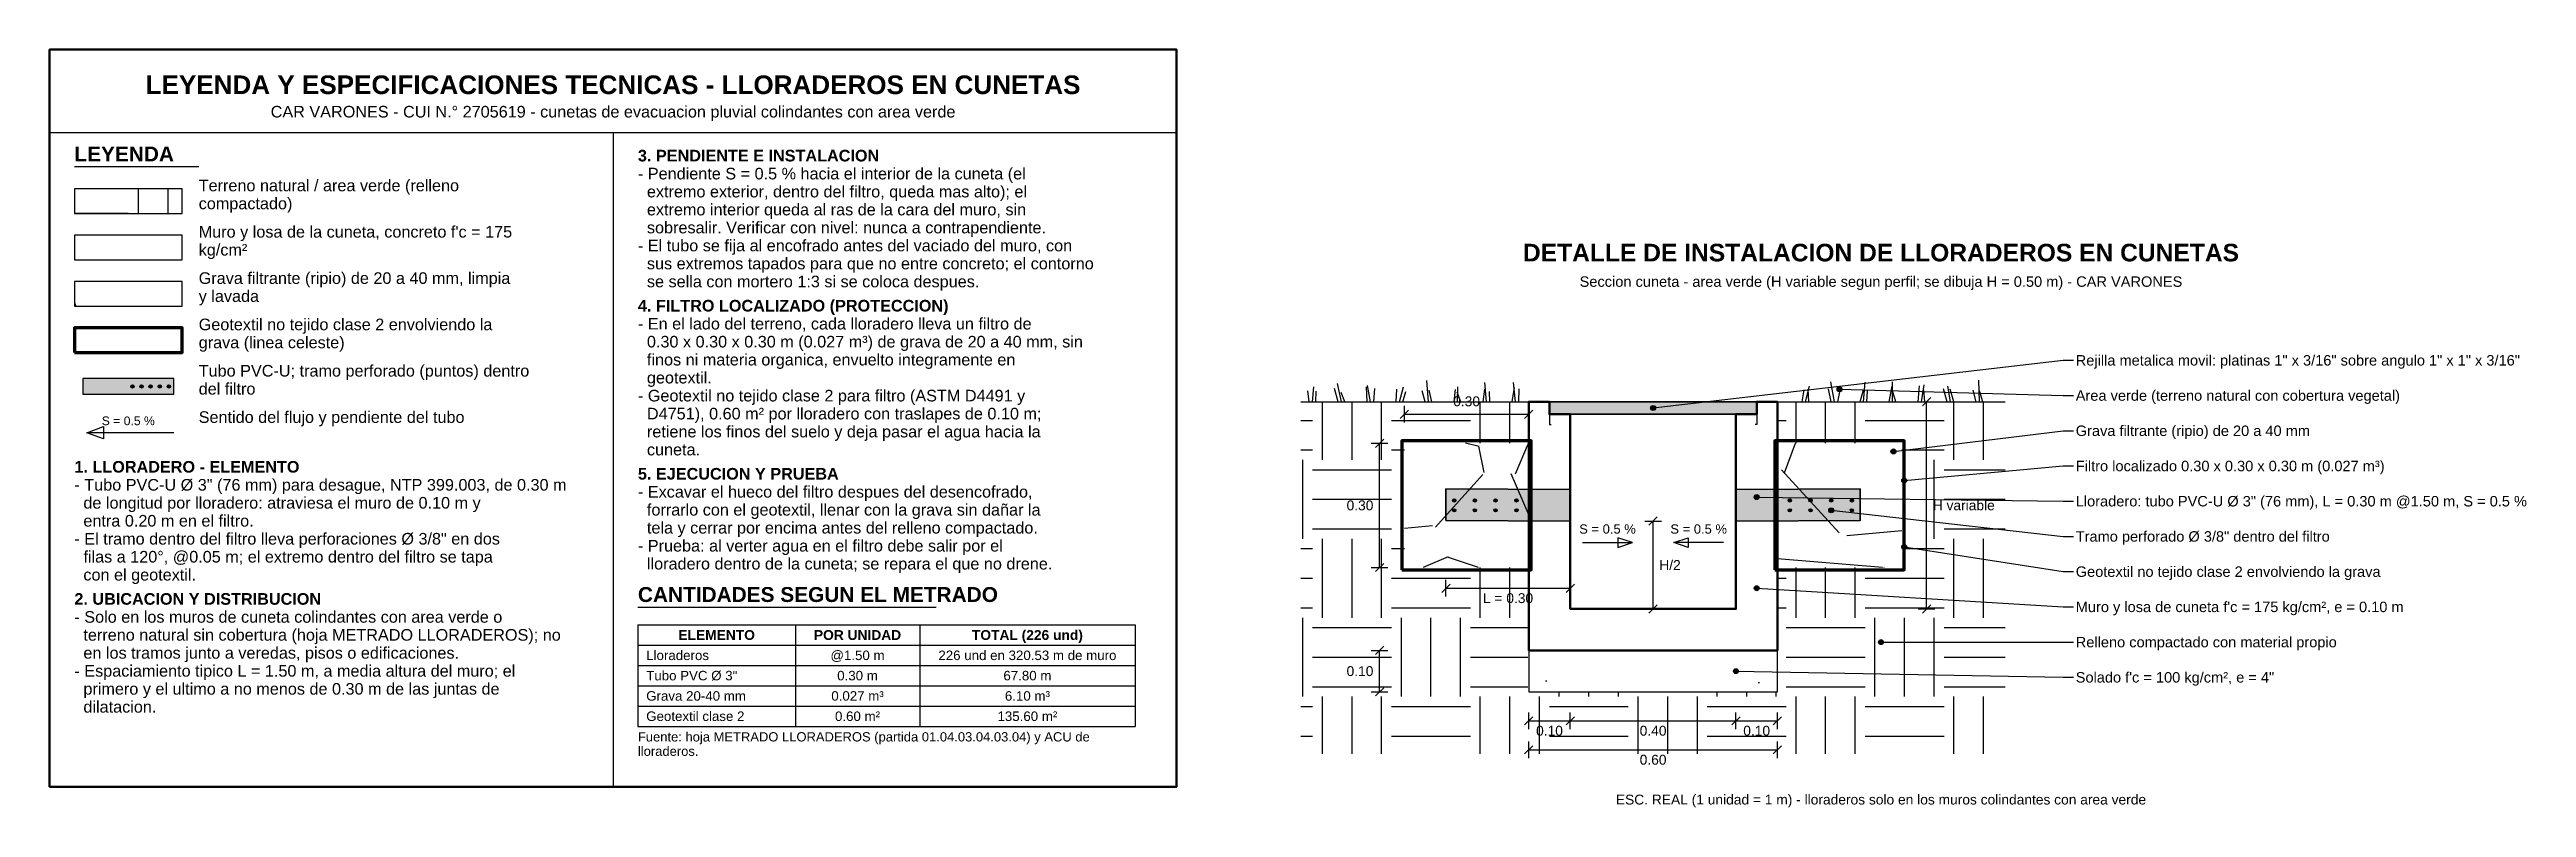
# Model space of a CAD drawing. Header units: metres. Extents: x 0 to 5.98, y 0.47 to 2.3.
import ezdxf
from ezdxf.enums import TextEntityAlignment as Align

# ---------------------------------------------------------------- set-up
doc = ezdxf.new("R2010")
doc.units = ezdxf.units.M
for name, color, linetype in [('LEY-COTA', 94, 'Continuous'), ('LEY-MARCO', 250, 'Continuous'), ('LEY-RELLENO', 8, 'Continuous'), ('LEY-SIMBOLO', 7, 'Continuous'), ('LEY-TEXTO', 7, 'Continuous'), ('LEY-TITULO', 160, 'Continuous')]:
    doc.layers.add(name, color=color, linetype=linetype)
doc.styles.add('ARIAL', font='arial.ttf')
doc.styles.add('ARIAL-N', font='arialbd.ttf')

# ---------------------------------------------------------------- blocks, each defined once
blk = doc.blocks.new('ESPEC_LLORADEROS')
at = {"layer": 'LEY-RELLENO'}
h = blk.add_hatch(dxfattribs=at)
h.set_pattern_fill('EARTH', color=33, scale=0.03)
h.paths.add_polyline_path([(0.06, 1.9042), (0.32, 1.9042), (0.32, 1.9642), (0.06, 1.9642)])
h = blk.add_hatch(dxfattribs=at)
h.set_pattern_fill('AR-CONC', color=8, scale=0.012)
h.paths.add_polyline_path([(0.06, 1.7924), (0.32, 1.7924), (0.32, 1.8524), (0.06, 1.8524)])
h = blk.add_hatch(dxfattribs=at)
h.set_pattern_fill('GRAVEL', color=250, scale=0.05)
h.paths.add_polyline_path([(0.06, 1.6806), (0.32, 1.6806), (0.32, 1.7406), (0.06, 1.7406)])
at = {"layer": 'LEY-RELLENO', "true_color": 0xb4d6f6}
h = blk.add_hatch(color=151, dxfattribs=at)
h.dxf.hatch_style = 1
h.paths.add_polyline_path([(0.08, 1.468), (0.3, 1.468), (0.3, 1.506), (0.08, 1.506)])
at = {"layer": 'LEY-SIMBOLO'}
h = blk.add_hatch(color=250, dxfattribs=at)
edge = h.paths.add_edge_path()
edge.add_arc((0.2, 1.487), 0.004, 0, 360)
h = blk.add_hatch(color=250, dxfattribs=at)
edge = h.paths.add_edge_path()
edge.add_arc((0.222, 1.487), 0.004, 0, 360)
h = blk.add_hatch(color=250, dxfattribs=at)
edge = h.paths.add_edge_path()
edge.add_arc((0.244, 1.487), 0.004, 0, 360)
h = blk.add_hatch(color=250, dxfattribs=at)
edge = h.paths.add_edge_path()
edge.add_arc((0.266, 1.487), 0.004, 0, 360)
h = blk.add_hatch(color=250, dxfattribs=at)
edge = h.paths.add_edge_path()
edge.add_arc((0.288, 1.487), 0.004, 0, 360)
at = {"layer": 'LEY-MARCO', "color": 250}
for p, q in [((0, 2.1), (2.72, 2.1)), ((1.36, 2.1), (1.36, 0.5208))]:
    blk.add_line(p, q, dxfattribs=at)
at = {"layer": 'LEY-MARCO', "color": 8}
for p, q in [((1.42, 0.9116), (2.62, 0.9116)), ((1.42, 0.9116), (1.42, 0.6666)), ((1.8, 0.9116), (1.8, 0.6666)), ((2.1, 0.9116), (2.1, 0.6666)), ((2.62, 0.9116), (2.62, 0.6666)), ((1.42, 0.8626), (2.62, 0.8626)), ((1.42, 0.8136), (2.62, 0.8136)), ((1.42, 0.7646), (2.62, 0.7646)), ((1.42, 0.7156), (2.62, 0.7156)), ((1.42, 0.6666), (2.62, 0.6666))]:
    blk.add_line(p, q, dxfattribs=at)
at = {"layer": 'LEY-MARCO', "color": 250, "lineweight": 50}
blk.add_lwpolyline([(0, 0.5208), (2.72, 0.5208), (2.72, 2.3), (0, 2.3)], close=True, dxfattribs=at)
at = {"layer": 'LEY-SIMBOLO', "color": 1}
blk.add_line((0.3, 1.3752), (0.09, 1.3752), dxfattribs=at)
at = {"layer": 'LEY-SIMBOLO', "color": 7}
for points in [[(0.06, 1.9042), (0.32, 1.9042), (0.32, 1.9642), (0.06, 1.9642)], [(0.06, 1.6806), (0.32, 1.6806), (0.32, 1.7406), (0.06, 1.7406)]]:
    blk.add_lwpolyline(points, close=True, dxfattribs=at)
at = {"layer": 'LEY-SIMBOLO', "color": 5}
for points in [[(0.06, 1.7924), (0.32, 1.7924), (0.32, 1.8524), (0.06, 1.8524)], [(0.08, 1.468), (0.3, 1.468), (0.3, 1.506), (0.08, 1.506)]]:
    blk.add_lwpolyline(points, close=True, dxfattribs=at)
at = {"layer": 'LEY-SIMBOLO', "color": 150, "lineweight": 70}
blk.add_lwpolyline([(0.06, 1.5688), (0.32, 1.5688), (0.32, 1.6288), (0.06, 1.6288)], close=True, dxfattribs=at)
at = {"layer": 'LEY-SIMBOLO', "color": 1}
blk.add_lwpolyline([(0.09, 1.3752), (0.13, 1.3902), (0.13, 1.3602)], close=True, dxfattribs=at)
at = {"layer": 'LEY-SIMBOLO', "color": 250}
for centre in [(0.2, 1.487), (0.222, 1.487), (0.244, 1.487), (0.266, 1.487), (0.288, 1.487)]:
    blk.add_circle(centre, 0.004, dxfattribs=at)
at = {"layer": 'LEY-TITULO', "color": 160}
for p, q in [((0.06, 2.0174), (0.36, 2.0174)), ((1.42, 0.9542), (2.14, 0.9542))]:
    blk.add_line(p, q, dxfattribs=at)
at = {"layer": 'LEY-TEXTO', "color": 7, "style": 'ARIAL'}
for s, height, p in [('CAR VARONES - CUI N.° 2705619 - cunetas de evacuacion pluvial colindantes con area verde', 0.028, (1.36, 2.15)), ('@1.50 m', 0.02296, (1.95, 0.8381)), ('226 und en 320.53 m de muro', 0.02296, (2.36, 0.8381)), ('0.30 m', 0.02296, (1.95, 0.7891)), ('67.80 m', 0.02296, (2.36, 0.7891)), ('0.027 m³', 0.02296, (1.95, 0.7401)), ('6.10 m³', 0.02296, (2.36, 0.7401)), ('0.60 m²', 0.02296, (1.95, 0.6911)), ('135.60 m²', 0.02296, (2.36, 0.6911))]:
    blk.add_text(s, height=height, dxfattribs=at).set_placement(p, align=Align.MIDDLE_CENTER)
at = {"layer": 'LEY-TEXTO', "color": 160, "style": 'ARIAL-N'}
for s, p in [('3. PENDIENTE E INSTALACION', (1.42, 2.03)), ('4. FILTRO LOCALIZADO (PROTECCION)', (1.42, 1.6678)), ('1. LLORADERO - ELEMENTO', (0.06, 1.279)), ('5. EJECUCION Y PRUEBA', (1.42, 1.2622)), ('2. UBICACION Y DISTRIBUCION', (0.06, 0.9602))]:
    blk.add_text(s, height=0.028, dxfattribs=at).set_placement(p)
at = {"layer": 'LEY-TEXTO', "color": 7, "style": 'ARIAL'}
for s, height, p in [('Terreno natural / area verde (relleno', 0.028, (0.36, 1.958)), ('- Pendiente S = 0.5 % hacia el interior de la cuneta (el', 0.028, (1.42, 1.9866)), ('  extremo exterior, dentro del filtro, queda mas alto); el', 0.028, (1.42, 1.9432)), ('compactado)', 0.028, (0.36, 1.9146)), ('  extremo interior queda al ras de la cara del muro, sin', 0.028, (1.42, 1.8998)), ("Muro y losa de la cuneta, concreto f'c = 175", 0.028, (0.36, 1.8462)), ('  sobresalir. Verificar con nivel: nunca a contrapendiente.', 0.028, (1.42, 1.8564)), ('kg/cm²', 0.028, (0.36, 1.8028)), ('- El tubo se fija al encofrado antes del vaciado del muro, con', 0.028, (1.42, 1.813)), ('  sus extremos tapados para que no entre concreto; el contorno', 0.028, (1.42, 1.7696)), ('Grava filtrante (ripio) de 20 a 40 mm, limpia', 0.028, (0.36, 1.7344)), ('  se sella con mortero 1:3 si se coloca despues.', 0.028, (1.42, 1.7262)), ('y lavada', 0.028, (0.36, 1.691)), ('Geotextil no tejido clase 2 envolviendo la', 0.028, (0.36, 1.6226)), ('- En el lado del terreno, cada lloradero lleva un filtro de', 0.028, (1.42, 1.6244)), ('grava (linea celeste)', 0.028, (0.36, 1.5792)), ('  finos ni materia organica, envuelto integramente en', 0.028, (1.42, 1.5376)), ('  0.30 x 0.30 x 0.30 m (0.027 m³) de grava de 20 a 40 mm, sin', 0.028, (1.42, 1.581)), ('Tubo PVC-U; tramo perforado (puntos) dentro', 0.028, (0.36, 1.5108)), ('del filtro', 0.028, (0.36, 1.4674)), ('  geotextil.', 0.028, (1.42, 1.4942)), ('- Geotextil no tejido clase 2 para filtro (ASTM D4491 y', 0.028, (1.42, 1.4508)), ('  D4751), 0.60 m² por lloradero con traslapes de 0.10 m;', 0.028, (1.42, 1.4074)), ('Sentido del flujo y pendiente del tubo', 0.028, (0.36, 1.399)), ('  retiene los finos del suelo y deja pasar el agua hacia la', 0.028, (1.42, 1.364)), ('  cuneta.', 0.028, (1.42, 1.3206)), ('- Tubo PVC-U Ø 3" (76 mm) para desague, NTP 399.003, de 0.30 m', 0.028, (0.06, 1.2356)), ('  de longitud por lloradero: atraviesa el muro de 0.10 m y', 0.028, (0.06, 1.1922)), ('- Excavar el hueco del filtro despues del desencofrado,', 0.028, (1.42, 1.2188)), ('  forrarlo con el geotextil, llenar con la grava sin dañar la', 0.028, (1.42, 1.1754)), ('  entra 0.20 m en el filtro.', 0.028, (0.06, 1.1488)), ('  tela y cerrar por encima antes del relleno compactado.', 0.028, (1.42, 1.132)), ('- El tramo dentro del filtro lleva perforaciones Ø 3/8" en dos', 0.028, (0.06, 1.1054)), ('  filas a 120°, @0.05 m; el extremo dentro del filtro se tapa', 0.028, (0.06, 1.062)), ('- Prueba: al verter agua en el filtro debe salir por el', 0.028, (1.42, 1.0886)), ('  con el geotextil.', 0.028, (0.06, 1.0186)), ('  lloradero dentro de la cuneta; se repara el que no drene.', 0.028, (1.42, 1.0452)), ('- Solo en los muros de cuneta colindantes con area verde o', 0.028, (0.06, 0.9168)), ('  terreno natural sin cobertura (hoja METRADO LLORADEROS); no', 0.028, (0.06, 0.8734)), ('  en los tramos junto a veredas, pisos o edificaciones.', 0.028, (0.06, 0.83)), ('- Espaciamiento tipico L = 1.50 m, a media altura del muro; el', 0.028, (0.06, 0.7866)), ('  dilatacion.', 0.028, (0.06, 0.6998)), ('  primero y el ultimo a no menos de 0.30 m de las juntas de', 0.028, (0.06, 0.7432)), ('lloraderos.', 0.0224, (1.42, 0.5955)), ('Fuente: hoja METRADO LLORADEROS (partida 01.04.03.04.03.04) y ACU de', 0.0224, (1.42, 0.6302))]:
    blk.add_text(s, height=height, dxfattribs=at).set_placement(p)
at = {"layer": 'LEY-TEXTO', "color": 6, "style": 'ARIAL'}
blk.add_text('S = 0.5 %', height=0.021, dxfattribs=at).set_placement((0.19, 1.3872), align=Align.BOTTOM_CENTER)
at = {"layer": 'LEY-TEXTO', "color": 160, "style": 'ARIAL-N'}
for s, p in [('ELEMENTO', (1.61, 0.8871)), ('POR UNIDAD', (1.95, 0.8871)), ('TOTAL (226 und)', (2.36, 0.8871))]:
    blk.add_text(s, height=0.0238, dxfattribs=at).set_placement(p, align=Align.MIDDLE_CENTER)
at = {"layer": 'LEY-TEXTO', "color": 7, "style": 'ARIAL'}
for s, p in [('Lloraderos', (1.44, 0.8381)), ('Tubo PVC Ø 3"', (1.44, 0.7891)), ('Grava 20-40 mm', (1.44, 0.7401)), ('Geotextil clase 2', (1.44, 0.6911))]:
    blk.add_text(s, height=0.02296, dxfattribs=at).set_placement(p, align=Align.MIDDLE_LEFT)
at = {"layer": 'LEY-TITULO', "color": 160, "style": 'ARIAL-N'}
blk.add_text('LEYENDA Y ESPECIFICACIONES TECNICAS - LLORADEROS EN CUNETAS', height=0.045, dxfattribs=at).set_placement((1.36, 2.215), align=Align.MIDDLE_CENTER)
for s, p in [('LEYENDA', (0.06, 2.03)), ('CANTIDADES SEGUN EL METRADO', (1.42, 0.9668))]:
    blk.add_text(s, height=0.036, dxfattribs=at).set_placement(p)
blk = doc.blocks.new('DETALLE_LLORADERO')
at = {"layer": 'LEY-RELLENO'}
h = blk.add_hatch(dxfattribs=at)
h.set_pattern_fill('EARTH', color=33, scale=0.03)
h.paths.add_polyline_path([(-0.55, -0.25), (1.15, -0.25), (1.15, 0.6), (-0.55, 0.6)])
h.paths.add_polyline_path([(-0.002, -0.102), (0.602, -0.102), (0.602, 0.6), (-0.002, 0.6)], flags=16)
h.paths.add_polyline_path([(-0.3, 0.2), (0, 0.2), (0, 0.5), (-0.3, 0.5)], flags=16)
h.paths.add_polyline_path([(0.6, 0.2), (0.9, 0.2), (0.9, 0.5), (0.6, 0.5)], flags=16)
h = blk.add_hatch(dxfattribs=at)
h.set_pattern_fill('AR-CONC', color=8, scale=0.012)
h.paths.add_polyline_path([(0, 0), (0.6, 0), (0.6, 0.6), (0.55, 0.6), (0.55, 0.57), (0.5, 0.57), (0.5, 0.1), (0.1, 0.1), (0.1, 0.57), (0.05, 0.57), (0.05, 0.6), (0, 0.6)])
at = {"layer": 'LEY-RELLENO', "true_color": 0xd64646}
h = blk.add_hatch(color=1, dxfattribs=at)
h.dxf.hatch_style = 1
h.paths.add_polyline_path([(0.05, 0.57), (0.55, 0.57), (0.55, 0.6), (0.05, 0.6)])
at = {"layer": 'LEY-RELLENO'}
h = blk.add_hatch(dxfattribs=at)
h.set_pattern_fill('GRAVEL', color=250, scale=0.05)
h.paths.add_polyline_path([(-0.3, 0.2), (0, 0.2), (0, 0.5), (-0.3, 0.5)])
h = blk.add_hatch(dxfattribs=at)
h.set_pattern_fill('GRAVEL', color=250, scale=0.05)
h.paths.add_polyline_path([(0.6, 0.2), (0.9, 0.2), (0.9, 0.5), (0.6, 0.5)])
at = {"layer": 'LEY-RELLENO', "true_color": 0xb4d6f6}
h = blk.add_hatch(color=151, dxfattribs=at)
h.dxf.hatch_style = 1
h.paths.add_polyline_path([(-0.2, 0.3895), (0.1, 0.388), (0.1, 0.312), (-0.2, 0.3135)])
h = blk.add_hatch(color=151, dxfattribs=at)
h.dxf.hatch_style = 1
h.paths.add_polyline_path([(0.8, 0.3895), (0.5, 0.388), (0.5, 0.312), (0.8, 0.3135)])
at = {"layer": 'LEY-RELLENO'}
h = blk.add_hatch(dxfattribs=at)
h.set_pattern_fill('AR-SAND', color=8, scale=0.012)
h.paths.add_polyline_path([(0, -0.1), (0.6, -0.1), (0.6, 0), (0, 0)])
at = {"layer": 'LEY-SIMBOLO'}
h = blk.add_hatch(color=30, dxfattribs=at)
edge = h.paths.add_edge_path()
edge.add_arc((0.75, 0.63), 0.006, 0, 360)
h = blk.add_hatch(color=30, dxfattribs=at)
edge = h.paths.add_edge_path()
edge.add_arc((0.3, 0.585), 0.006, 0, 360)
h = blk.add_hatch(color=30, dxfattribs=at)
edge = h.paths.add_edge_path()
edge.add_arc((0.88, 0.48), 0.006, 0, 360)
h = blk.add_hatch(color=250, dxfattribs=at)
edge = h.paths.add_edge_path()
edge.add_arc((-0.18, 0.362), 0.004, 0, 360)
h = blk.add_hatch(color=250, dxfattribs=at)
edge = h.paths.add_edge_path()
edge.add_arc((-0.13, 0.362), 0.004, 0, 360)
h = blk.add_hatch(color=250, dxfattribs=at)
edge = h.paths.add_edge_path()
edge.add_arc((-0.08, 0.362), 0.004, 0, 360)
h = blk.add_hatch(color=250, dxfattribs=at)
edge = h.paths.add_edge_path()
edge.add_arc((-0.03, 0.362), 0.004, 0, 360)
h = blk.add_hatch(color=30, dxfattribs=at)
edge = h.paths.add_edge_path()
edge.add_arc((0.55, 0.37), 0.006, 0, 360)
h = blk.add_hatch(color=250, dxfattribs=at)
edge = h.paths.add_edge_path()
edge.add_arc((0.63, 0.362), 0.004, 0, 360)
h = blk.add_hatch(color=250, dxfattribs=at)
edge = h.paths.add_edge_path()
edge.add_arc((0.68, 0.362), 0.004, 0, 360)
h = blk.add_hatch(color=250, dxfattribs=at)
edge = h.paths.add_edge_path()
edge.add_arc((0.73, 0.362), 0.004, 0, 360)
h = blk.add_hatch(color=250, dxfattribs=at)
edge = h.paths.add_edge_path()
edge.add_arc((0.78, 0.362), 0.004, 0, 360)
h = blk.add_hatch(color=30, dxfattribs=at)
edge = h.paths.add_edge_path()
edge.add_arc((0.906, 0.41), 0.006, 0, 360)
h = blk.add_hatch(color=250, dxfattribs=at)
edge = h.paths.add_edge_path()
edge.add_arc((-0.18, 0.338), 0.004, 0, 360)
h = blk.add_hatch(color=250, dxfattribs=at)
edge = h.paths.add_edge_path()
edge.add_arc((-0.13, 0.338), 0.004, 0, 360)
h = blk.add_hatch(color=250, dxfattribs=at)
edge = h.paths.add_edge_path()
edge.add_arc((-0.08, 0.338), 0.004, 0, 360)
h = blk.add_hatch(color=250, dxfattribs=at)
edge = h.paths.add_edge_path()
edge.add_arc((-0.03, 0.338), 0.004, 0, 360)
h = blk.add_hatch(color=250, dxfattribs=at)
edge = h.paths.add_edge_path()
edge.add_arc((0.63, 0.338), 0.004, 0, 360)
h = blk.add_hatch(color=250, dxfattribs=at)
edge = h.paths.add_edge_path()
edge.add_arc((0.68, 0.338), 0.004, 0, 360)
h = blk.add_hatch(color=30, dxfattribs=at)
edge = h.paths.add_edge_path()
edge.add_arc((0.73, 0.338), 0.006, 0, 360)
h = blk.add_hatch(color=250, dxfattribs=at)
edge = h.paths.add_edge_path()
edge.add_arc((0.73, 0.338), 0.004, 0, 360)
h = blk.add_hatch(color=250, dxfattribs=at)
edge = h.paths.add_edge_path()
edge.add_arc((0.78, 0.338), 0.004, 0, 360)
h = blk.add_hatch(color=30, dxfattribs=at)
edge = h.paths.add_edge_path()
edge.add_arc((0.906, 0.25), 0.006, 0, 360)
h = blk.add_hatch(color=30, dxfattribs=at)
edge = h.paths.add_edge_path()
edge.add_arc((0.55, 0.15), 0.006, 0, 360)
h = blk.add_hatch(color=30, dxfattribs=at)
edge = h.paths.add_edge_path()
edge.add_arc((0.85, 0.02), 0.006, 0, 360)
h = blk.add_hatch(color=30, dxfattribs=at)
edge = h.paths.add_edge_path()
edge.add_arc((0.5, -0.05), 0.006, 0, 360)
at = {"layer": 'LEY-COTA', "color": 30}
for p, q in [((0.3, 0.585), (1.29, 0.7)), ((1.29, 0.7), (1.315, 0.7)), ((0.75, 0.63), (1.29, 0.615)), ((1.29, 0.615), (1.315, 0.615)), ((0.88, 0.48), (1.29, 0.53)), ((1.29, 0.53), (1.315, 0.53)), ((0.906, 0.41), (1.29, 0.445)), ((1.29, 0.445), (1.315, 0.445)), ((0.55, 0.37), (1.29, 0.36)), ((1.29, 0.36), (1.315, 0.36)), ((0.73, 0.338), (1.29, 0.275)), ((0.906, 0.25), (1.29, 0.19)), ((1.29, 0.275), (1.315, 0.275)), ((1.29, 0.19), (1.315, 0.19)), ((0.55, 0.15), (1.29, 0.105)), ((1.29, 0.105), (1.315, 0.105)), ((0.85, 0.02), (1.29, 0.02)), ((1.29, 0.02), (1.315, 0.02)), ((0.5, -0.05), (1.29, -0.065)), ((1.29, -0.065), (1.315, -0.065))]:
    blk.add_line(p, q, dxfattribs=at)
at = {"layer": 'LEY-COTA', "color": 94}
for p, q in [((0.94, 0.6), (0.98, 0.6)), ((0.95, 0.59), (0.97, 0.61)), ((0.96, 0.1), (0.96, 0.6)), ((-0.31, 0.56), (-0.29, 0.58)), ((-0.3, 0.55), (-0.3, 0.59)), ((-0.3, 0.57), (0, 0.57)), ((-0.01, 0.56), (0.01, 0.58)), ((0, 0.55), (0, 0.59)), ((-0.38, 0.5), (-0.34, 0.5)), ((-0.37, 0.49), (-0.35, 0.51)), ((-0.36, 0.2), (-0.36, 0.5)), ((0.28, 0.312), (0.32, 0.312)), ((0.29, 0.302), (0.31, 0.322)), ((0.3, 0.1), (0.3, 0.312)), ((-0.38, 0.2), (-0.34, 0.2)), ((-0.37, 0.19), (-0.35, 0.21)), ((-0.21, 0.14), (-0.19, 0.16)), ((-0.2, 0.13), (-0.2, 0.17)), ((-0.2, 0.15), (0.1, 0.15)), ((0.09, 0.14), (0.11, 0.16)), ((0.1, 0.13), (0.1, 0.17)), ((0.28, 0.1), (0.32, 0.1)), ((0.29, 0.09), (0.31, 0.11)), ((0.94, 0.1), (0.98, 0.1)), ((0.95, 0.09), (0.97, 0.11)), ((-0.38, 0), (-0.34, 0)), ((-0.37, -0.01), (-0.35, 0.01)), ((-0.36, -0.1), (-0.36, 0)), ((-0.38, -0.1), (-0.34, -0.1)), ((-0.37, -0.11), (-0.35, -0.09)), ((-0.01, -0.18), (0.01, -0.16)), ((0, -0.19), (0, -0.15)), ((0, -0.17), (0.1, -0.17)), ((0.09, -0.18), (0.11, -0.16)), ((0.09, -0.18), (0.11, -0.16)), ((0.1, -0.19), (0.1, -0.15)), ((0.1, -0.19), (0.1, -0.15)), ((0.1, -0.17), (0.5, -0.17)), ((0.49, -0.18), (0.51, -0.16)), ((0.49, -0.18), (0.51, -0.16)), ((0.5, -0.19), (0.5, -0.15)), ((0.5, -0.19), (0.5, -0.15)), ((0.5, -0.17), (0.6, -0.17)), ((0.59, -0.18), (0.61, -0.16)), ((0.6, -0.19), (0.6, -0.15)), ((-0.01, -0.25), (0.01, -0.23)), ((0, -0.26), (0, -0.22)), ((0.59, -0.25), (0.61, -0.23)), ((0.6, -0.26), (0.6, -0.22)), ((0, -0.24), (0.6, -0.24))]:
    blk.add_line(p, q, dxfattribs=at)
at = {"layer": 'LEY-SIMBOLO', "color": 33}
for p, q in [((-0.55, 0.6), (0, 0.6)), ((0.6, 0.6), (1.15, 0.6))]:
    blk.add_line(p, q, dxfattribs=at)
at = {"layer": 'LEY-SIMBOLO', "color": 94}
for p, q in [((-0.53, 0.6), (-0.5335, 0.6266)), ((-0.522, 0.6), (-0.519, 0.6364)), ((-0.514, 0.6), (-0.5133, 0.6254)), ((-0.46, 0.6), (-0.4688, 0.6316)), ((-0.452, 0.6), (-0.4613, 0.6437)), ((-0.444, 0.6), (-0.4526, 0.6221)), ((-0.39, 0.6), (-0.3915, 0.6361)), ((-0.382, 0.6), (-0.3895, 0.6395)), ((-0.374, 0.6), (-0.3715, 0.6324)), ((-0.32, 0.6), (-0.3185, 0.6301)), ((-0.312, 0.6), (-0.3025, 0.6359)), ((-0.304, 0.6), (-0.2968, 0.6245)), ((-0.25, 0.6), (-0.2571, 0.6261)), ((-0.242, 0.6), (-0.2458, 0.6513)), ((-0.234, 0.6), (-0.2404, 0.628)), ((-0.18, 0.6), (-0.1772, 0.6297)), ((-0.164, 0.6), (-0.1728, 0.6235)), ((-0.172, 0.6), (-0.171, 0.6363)), ((-0.11, 0.6), (-0.1064, 0.6305)), ((-0.102, 0.6), (-0.1057, 0.6467)), ((-0.094, 0.6), (-0.0949, 0.6246)), ((-0.04, 0.6), (-0.0341, 0.6343)), ((-0.032, 0.6), (-0.0371, 0.6465)), ((-0.024, 0.6), (-0.0235, 0.6315)), ((0.66, 0.6), (0.6646, 0.6285)), ((0.668, 0.6), (0.6776, 0.6374)), ((0.676, 0.6), (0.6744, 0.6301)), ((0.73, 0.6), (0.723, 0.6313)), ((0.738, 0.6), (0.7288, 0.6484)), ((0.746, 0.6), (0.7513, 0.6279)), ((0.8, 0.6), (0.8075, 0.6289)), ((0.808, 0.6), (0.8119, 0.6469)), ((0.816, 0.6), (0.8176, 0.6265)), ((0.87, 0.6), (0.8768, 0.6377)), ((0.886, 0.6), (0.8772, 0.6294)), ((0.878, 0.6), (0.8775, 0.6483)), ((0.94, 0.6), (0.9429, 0.6384)), ((0.948, 0.6), (0.9544, 0.6407)), ((0.956, 0.6), (0.9537, 0.629)), ((1.01, 0.6), (1.0005, 0.631)), ((1.018, 0.6), (1.0114, 0.6373)), ((1.026, 0.6), (1.0172, 0.6302)), ((1.08, 0.6), (1.0726, 0.628)), ((1.088, 0.6), (1.0858, 0.6524)), ((1.096, 0.6), (1.0876, 0.6264))]:
    blk.add_line(p, q, dxfattribs=at)
at = {"layer": 'LEY-SIMBOLO', "color": 1}
for p, q in [((0.13, 0.26), (0.25, 0.26)), ((0.47, 0.26), (0.35, 0.26))]:
    blk.add_line(p, q, dxfattribs=at)
at = {"layer": 'LEY-SIMBOLO', "color": 5, "lineweight": 50}
blk.add_lwpolyline([(0, 0), (0.6, 0), (0.6, 0.6), (0.55, 0.6), (0.55, 0.57), (0.5, 0.57), (0.5, 0.1), (0.1, 0.1), (0.1, 0.57), (0.05, 0.57), (0.05, 0.6), (0, 0.6)], close=True, dxfattribs=at)
at = {"layer": 'LEY-SIMBOLO', "color": 1, "lineweight": 35}
blk.add_lwpolyline([(0.05, 0.57), (0.55, 0.57), (0.55, 0.6), (0.05, 0.6)], close=True, dxfattribs=at)
at = {"layer": 'LEY-SIMBOLO', "color": 5, "lineweight": 25}
for points in [[(0.05, 0.57), (0.05, 0.545), (0.054, 0.545)], [(0.55, 0.57), (0.55, 0.545), (0.546, 0.545)]]:
    blk.add_lwpolyline(points, dxfattribs=at)
at = {"layer": 'LEY-SIMBOLO', "color": 150, "lineweight": 70}
for points in [[(-0.306, 0.194), (0.006, 0.194), (0.006, 0.506), (-0.306, 0.506)], [(0.594, 0.194), (0.906, 0.194), (0.906, 0.506), (0.594, 0.506)]]:
    blk.add_lwpolyline(points, close=True, dxfattribs=at)
at = {"layer": 'LEY-SIMBOLO', "color": 5, "lineweight": 35}
for points in [[(-0.2, 0.3895), (0.1, 0.388), (0.1, 0.312), (-0.2, 0.3135)], [(0.8, 0.3895), (0.5, 0.388), (0.5, 0.312), (0.8, 0.3135)]]:
    blk.add_lwpolyline(points, close=True, dxfattribs=at)
at = {"layer": 'LEY-SIMBOLO', "color": 1}
for points in [[(0.25, 0.26), (0.215, 0.272), (0.215, 0.248)], [(0.35, 0.26), (0.385, 0.272), (0.385, 0.248)]]:
    blk.add_lwpolyline(points, close=True, dxfattribs=at)
at = {"layer": 'LEY-SIMBOLO', "color": 8}
blk.add_lwpolyline([(0, -0.1), (0.6, -0.1), (0.6, 0), (0, 0)], close=True, dxfattribs=at)
at = {"layer": 'LEY-SIMBOLO', "color": 30}
for centre in [(0.75, 0.63), (0.3, 0.585), (0.88, 0.48), (0.55, 0.37), (0.906, 0.41), (0.73, 0.338), (0.906, 0.25), (0.55, 0.15), (0.85, 0.02), (0.5, -0.05)]:
    blk.add_circle(centre, 0.006, dxfattribs=at)
at = {"layer": 'LEY-SIMBOLO', "color": 250}
for centre in [(-0.18, 0.362), (-0.13, 0.362), (-0.08, 0.362), (-0.03, 0.362), (0.63, 0.362), (0.68, 0.362), (0.73, 0.362), (0.78, 0.362), (-0.18, 0.338), (-0.13, 0.338), (-0.08, 0.338), (-0.03, 0.338), (0.63, 0.338), (0.68, 0.338), (0.73, 0.338), (0.78, 0.338)]:
    blk.add_circle(centre, 0.004, dxfattribs=at)
at = {"layer": 'LEY-TEXTO', "color": 7, "style": 'ARIAL'}
for s, height, p in [('Seccion cuneta - area verde (H variable segun perfil; se dibuja H = 0.50 m) - CAR VARONES', 0.0252, (0.85, 0.89)), ('ESC. REAL (1 unidad = 1 m) - lloraderos solo en los muros colindantes con area verde', 0.0238, (0.85, -0.36))]:
    blk.add_text(s, height=height, dxfattribs=at).set_placement(p, align=Align.MIDDLE_CENTER)
for s, height, p in [('Rejilla metalica movil: platinas 1" x 3/16" sobre angulo 1" x 1" x 3/16"', 0.0252, (1.32, 0.7)), ('Area verde (terreno natural con cobertura vegetal)', 0.0252, (1.32, 0.615)), ('Grava filtrante (ripio) de 20 a 40 mm', 0.0252, (1.32, 0.53)), ('Filtro localizado 0.30 x 0.30 x 0.30 m (0.027 m³)', 0.0252, (1.32, 0.445)), ('H variable', 0.0238, (0.975, 0.35)), ('Lloradero: tubo PVC-U Ø 3" (76 mm), L = 0.30 m @1.50 m, S = 0.5 %', 0.0252, (1.32, 0.36)), ('Tramo perforado Ø 3/8" dentro del filtro', 0.0252, (1.32, 0.275)), ('H/2', 0.0238, (0.315, 0.206)), ('Geotextil no tejido clase 2 envolviendo la grava', 0.0252, (1.32, 0.19)), ("Muro y losa de cuneta f'c = 175 kg/cm², e = 0.10 m", 0.0252, (1.32, 0.105)), ('Relleno compactado con material propio', 0.0252, (1.32, 0.02)), ('Solado f\'c = 100 kg/cm², e = 4"', 0.0252, (1.32, -0.065))]:
    blk.add_text(s, height=height, dxfattribs=at).set_placement(p, align=Align.MIDDLE_LEFT)
blk.add_text('0.30', height=0.0238, dxfattribs=at).set_placement((-0.15, 0.582), align=Align.BOTTOM_CENTER)
for s, p in [('0.30', (-0.375, 0.35)), ('0.10', (-0.375, -0.05))]:
    blk.add_text(s, height=0.0238, dxfattribs=at).set_placement(p, align=Align.MIDDLE_RIGHT)
at = {"layer": 'LEY-TEXTO', "color": 160, "style": 'ARIAL'}
for p in [(0.19, 0.275), (0.41, 0.275)]:
    blk.add_text('S = 0.5 %', height=0.0224, dxfattribs=at).set_placement(p, align=Align.BOTTOM_CENTER)
at = {"layer": 'LEY-TEXTO', "color": 7, "style": 'ARIAL'}
for s, p in [('L = 0.30', (-0.05, 0.138)), ('0.10', (0.05, -0.182)), ('0.40', (0.3, -0.182)), ('0.10', (0.55, -0.182)), ('0.60', (0.3, -0.252))]:
    blk.add_text(s, height=0.0238, dxfattribs=at).set_placement(p, align=Align.TOP_CENTER)
at = {"layer": 'LEY-TITULO', "color": 160, "style": 'ARIAL-N'}
blk.add_text('DETALLE DE INSTALACION DE LLORADEROS EN CUNETAS', height=0.0425, dxfattribs=at).set_placement((0.85, 0.96), align=Align.MIDDLE_CENTER)

msp = doc.modelspace()

# ---------------------------------------------------------------- block references
for name, p in [('ESPEC_LLORADEROS', (0, 0)), ('DETALLE_LLORADERO', (3.57, 0.85))]:
    msp.add_blockref(name, p)

doc.saveas('drawing.dxf')
